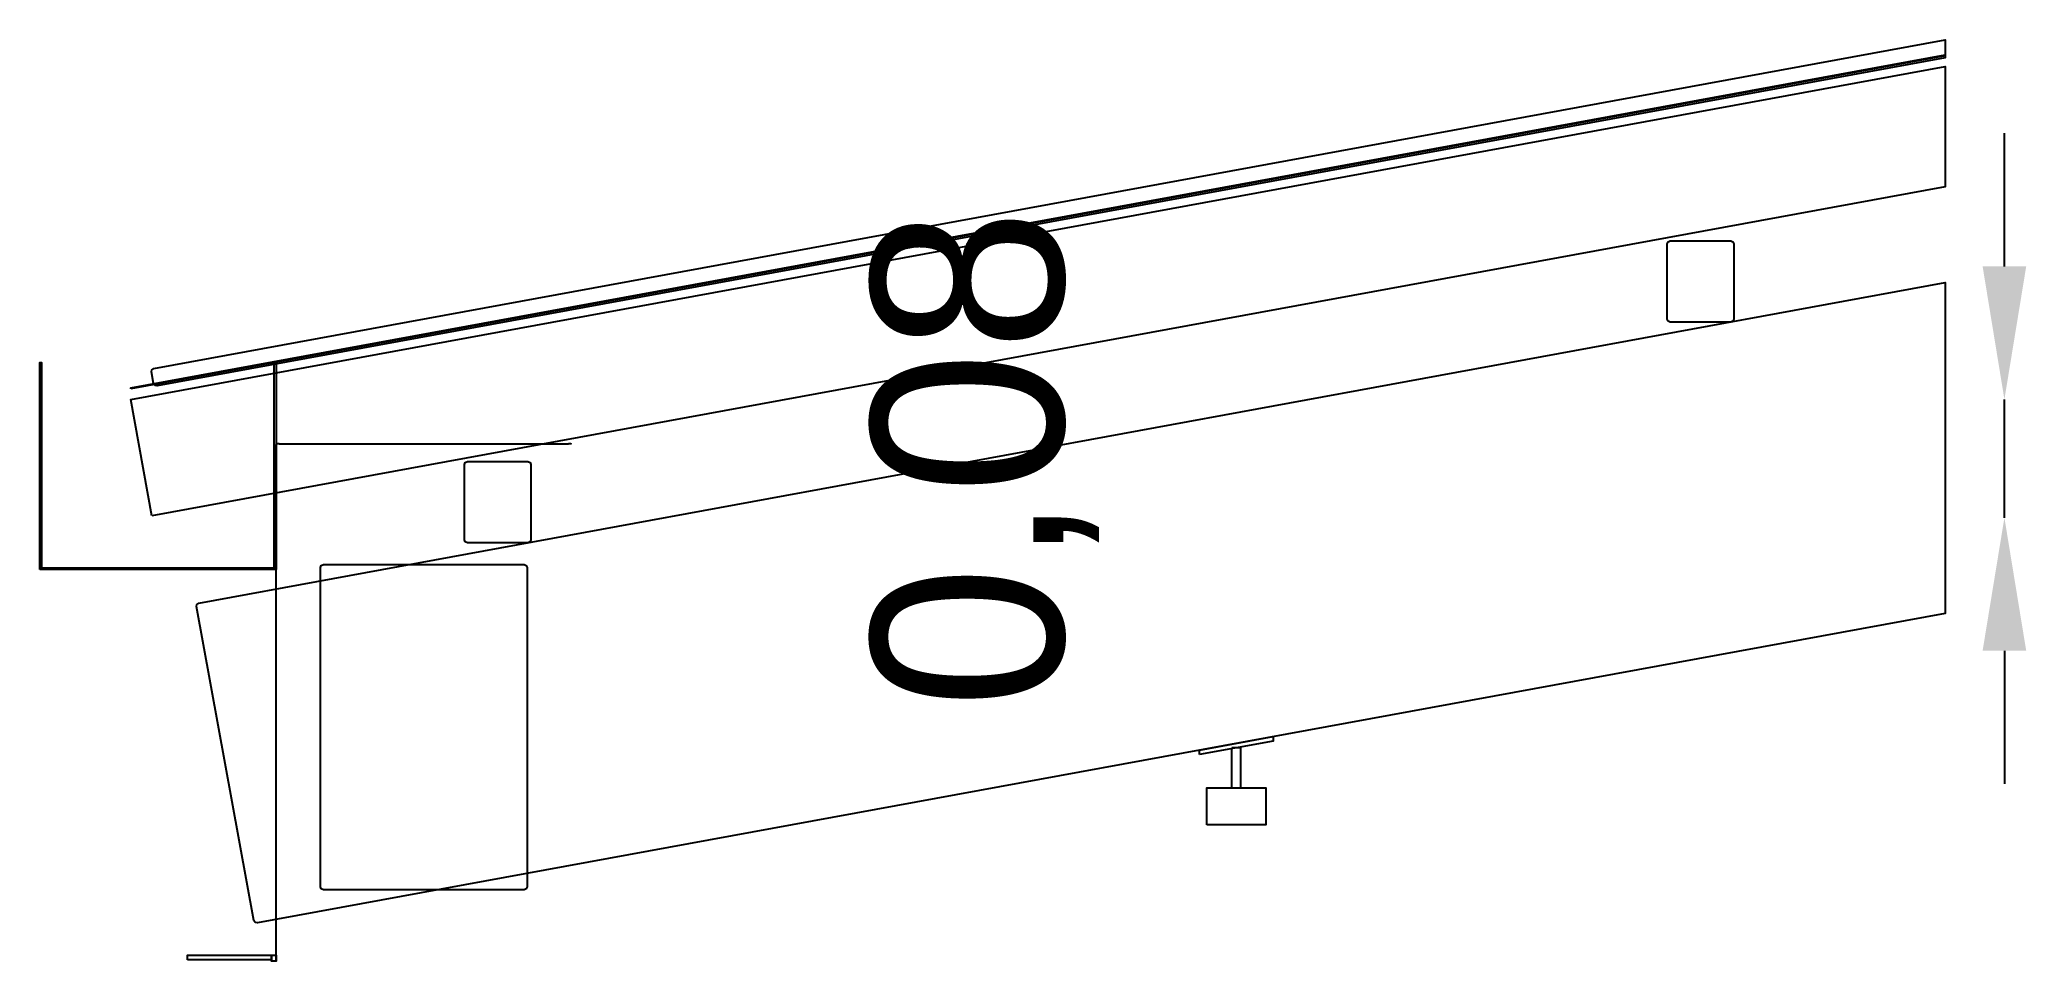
# Model space of a CAD drawing. Header units: metres. Extents: x 1319.8 to 1366.7, y 6.7 to 8.3.
# Drawn here: x 1319.84 to 1321.185, y 6.65 to 7.273 of the extents above.
import ezdxf

# ---------------------------------------------------------------- set-up
doc = ezdxf.new("R2010")
doc.units = ezdxf.units.M
for name, color, linetype in [('CORTE', 7, 'Continuous'), ('COTAS', 4, 'Continuous'), ('VISTA', 8, 'Continuous')]:
    doc.layers.add(name, color=color, linetype=linetype)
doc.dimstyles.get("Standard").update_dxf_attribs({"dimtxt": 2.5, "dimasz": 2.5, "dimexe": 1.25, "dimexo": 0.625, "dimtad": 1, "dimcen": 2.5, "dimazin": 3, "dimtfac": 1, "dimtmove": 0, "dimatfit": 3})

# ---------------------------------------------------------------- blocks, each defined once
blk = doc.blocks.new('_CLOSEDFILLED')
at = {"color": 0, "linetype": 'BYBLOCK'}
blk.add_solid([(-1, 0.164), (0, 0), (-1, -0.164)], dxfattribs=at)
blk = doc.blocks.new('*D1')
for p, q in [((1321.17, 7.12), (1321.17, 7.21)), ((1321.17, 7.03), (1321.17, 7.03)), ((1321.17, 6.95), (1321.17, 7.03)), ((1321.17, 6.95), (1321.17, 6.95)), ((1321.17, 6.86), (1321.17, 6.77))]:
    blk.add_line(p, q)
at = {"layer": 'Defpoints'}
for p in [(1321.17, 7.03), (1321.17, 6.95), (1321.17, 6.95)]:
    blk.add_point(p, dxfattribs=at)
at = {"layer": 'COTAS', "xscale": 0.09, "yscale": 0.09}
for p, rotation in [((1321.17, 7.03), 270), ((1321.17, 6.95), 90)]:
    blk.add_blockref('_CLOSEDFILLED', p, dxfattribs=dict(at, rotation=rotation))
at = {"layer": 'COTAS', "insert": (1320.48, 6.99), "char_height": 0.13, "attachment_point": 5, "rotation": 90}
blk.add_mtext('0,08', dxfattribs=at)

msp = doc.modelspace()

# ---------------------------------------------------------------- linework, layer by layer
at = {"layer": 'CORTE'}
for p, q in [((1320.0006, 7), (1320, 6.9995)), ((1320, 6.65), (1320, 6.9995)), ((1320.002, 7), (1320.0006, 7)), ((1320.002, 7), (1320.198, 7)), ((1320.1994, 6.9999), (1320.198, 7)), ((1320.2, 6.9997), (1320.1994, 6.9999)), ((1320.647, 6.7673), (1320.647, 6.7943)), ((1320.65, 6.7943), (1320.647, 6.7943)), ((1320.653, 6.7943), (1320.65, 6.7943)), ((1320.653, 6.7673), (1320.653, 6.7943)), ((1320.647, 6.7673), (1320.65, 6.7673)), ((1320.65, 6.7673), (1320.653, 6.7673))]:
    msp.add_line(p, q, dxfattribs=at)
for points in [[(1319.9017, 7.0371), (1319.9016, 7.0379), (1321.13, 7.2631), (1321.13, 7.2623), (1319.9017, 7.0371)], [(1319.916, 6.9512), (1319.9016, 7.0299), (1321.13, 7.2551), (1321.13, 7.1737), (1319.916, 6.9512)], [(1320.9424, 7.0829), (1320.9418, 7.0843), (1320.9418, 7.1353), (1320.9424, 7.1367), (1320.9438, 7.1373), (1320.9848, 7.1373), (1320.9862, 7.1367), (1320.9868, 7.1353), (1320.9868, 7.0843), (1320.9862, 7.0829), (1320.9848, 7.0823), (1320.9438, 7.0823), (1320.9424, 7.0829)], [(1319.9859, 6.6762), (1319.985, 6.6775), (1319.9461, 6.8899), (1319.9464, 6.8914), (1319.9477, 6.8922), (1321.13, 7.109), (1321.13, 6.8853), (1319.9874, 6.6759), (1319.9859, 6.6762)], [(1320.1281, 6.9336), (1320.1275, 6.935), (1320.1275, 6.986), (1320.1281, 6.9874), (1320.1295, 6.988), (1320.1705, 6.988), (1320.1719, 6.9874), (1320.1725, 6.986), (1320.1725, 6.935), (1320.1719, 6.9336), (1320.1705, 6.933), (1320.1295, 6.933), (1320.1281, 6.9336)], [(1320.0306, 6.6989), (1320.03, 6.7003), (1320.03, 6.9163), (1320.0306, 6.9177), (1320.032, 6.9183), (1320.168, 6.9183), (1320.1694, 6.9177), (1320.17, 6.9163), (1320.17, 6.7003), (1320.1694, 6.6989), (1320.168, 6.6983), (1320.032, 6.6983), (1320.0306, 6.6989)]]:
    msp.add_lwpolyline(points, close=True, dxfattribs=at)
at = {"layer": 'VISTA'}
for points in [[(1319.9179, 7.0395), (1319.9171, 7.0407), (1319.9157, 7.0486), (1319.916, 7.0501), (1319.9173, 7.0509), (1321.13, 7.2733), (1321.13, 7.2611), (1319.9194, 7.0391), (1319.9179, 7.0395)], [(1319.84, 6.915), (1319.84, 7.055), (1319.8412, 7.055), (1319.8412, 6.9162), (1319.9988, 6.9162), (1319.9988, 7.055), (1320, 7.055), (1320, 6.915), (1319.84, 6.915)], [(1320.625, 6.7898), (1320.625, 6.7927), (1320.675, 6.8019), (1320.675, 6.7989), (1320.625, 6.7898)], [(1320.63, 6.7423), (1320.63, 6.7673), (1320.67, 6.7673), (1320.67, 6.7423), (1320.63, 6.7423)], [(1319.94, 6.651), (1319.94, 6.654), (1319.997, 6.654), (1319.997, 6.651), (1319.94, 6.651)], [(1319.997, 6.654), (1320, 6.654), (1320, 6.65), (1319.997, 6.65), (1319.997, 6.654)]]:
    msp.add_lwpolyline(points, close=True, dxfattribs=at)

# ---------------------------------------------------------------- dimensions: what is measured, and where the dimension line sits
at = {"layer": 'COTAS'}
dim = msp.add_linear_dim(base=(1321.17, 6.95), p1=(1321.17, 6.95), p2=(1321.17, 7.03), angle=90, dimstyle='Standard', override={"dimtxt": 0.13, "dimasz": 0.09}, dxfattribs=at)
dim.commit()
dim.dimension.update_dxf_attribs({"geometry": '*D1', "text_midpoint": (1320.48, 6.99)})

doc.saveas('drawing.dxf')
